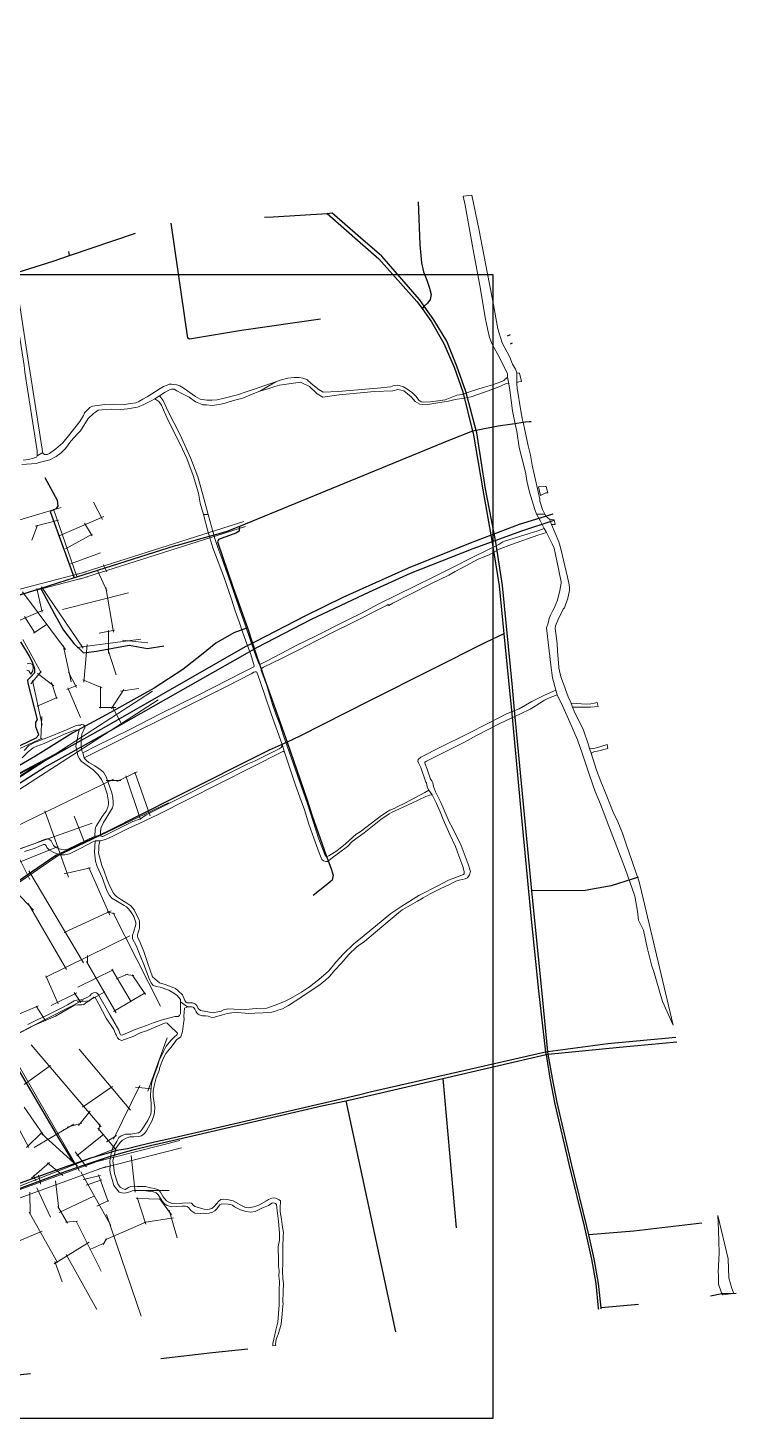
# Model space of a CAD drawing. Header units: inches. Extents: x 13527023 to 13535216, y 3639368 to 3645755.
# Drawn here: x 13532472 to 13535216, y 3640371 to 3645755 of the extents above; entities that cross this region are included whole.
import ezdxf

# ---------------------------------------------------------------- set-up
doc = ezdxf.new("R2010")
doc.units = ezdxf.units.IN
doc.header["$MEASUREMENT"] = 0
doc.layers.add('0a', color=144, linetype='Continuous', lineweight=30, true_color=0x007b96)
doc.layers.add('1a', color=144, linetype='Continuous', lineweight=30, true_color=0x007b96)
doc.layers.add('图框', color=6, linetype='Continuous')
doc.layers.add('水网', color=141, linetype='Continuous', lineweight=9)
doc.layers.add('路网', color=2, linetype='Continuous', lineweight=9)

msp = doc.modelspace()

# ---------------------------------------------------------------- linework, layer by layer
at = {"layer": '0a'}
for p, q in [((13533092.3, 3644552.7), (13533027.8, 3644997.6)), ((13532633.6, 3644873), (13532630.6, 3644889)), ((13534330, 3644561.7), (13534341.7, 3644567.1)), ((13534342.2, 3644531.5), (13534349.2, 3644535.2)), ((13533313.9, 3643357.7), (13532765.9, 3643044.3)), ((13532777.3, 3643024.6), (13533322.7, 3643334.6)), ((13534079.6, 3641685.9), (13534131.5, 3641108.4)), ((13533704.3, 3641600), (13533896.8, 3640704.5)), ((13532418.4, 3640537.5), (13532482.1, 3640544.2))]:
    msp.add_line(p, q, dxfattribs=at)
for points in [[(13533983.5, 3645080.3), (13533990.1, 3644915.6), (13533997.2, 3644844.3), (13534004.9, 3644809.5), (13534017.3, 3644777), (13534028.3, 3644746.4), (13534033.8, 3644722.1), (13534030.9, 3644702.6), (13534020.1, 3644688), (13534007.4, 3644676.3), (13533999, 3644667.9)], [(13533388.4, 3645021.4), (13533422.5, 3645022.1), (13533631.8, 3645036), (13533650, 3645038.6)], [(13533630.3, 3645037.3), (13533631.8, 3645036), (13533749.5, 3644932), (13533832.1, 3644859.7), (13533978.9, 3644694.9), (13533999, 3644667.9), (13534035.1, 3644615.9), (13534083.3, 3644532.8), (13534123.5, 3644440.4), (13534156.7, 3644345.3), (13534195, 3644192.1), (13534196.9, 3644184.6), (13534234.7, 3643966.2), (13534270.3, 3643761.3), (13534297.8, 3643593.9), (13534316, 3643407.7), (13534336.2, 3643200.5), (13534344.9, 3643112), (13534382.9, 3642708.9), (13534422, 3642303.4), (13534450.4, 3642026.1), (13534477.8, 3641787.7), (13534479.2, 3641778.7), (13534493.7, 3641686.8), (13534513.8, 3641587.3), (13534569.3, 3641349.2), (13534626.8, 3641114.4), (13534656, 3640985.9), (13534672.2, 3640891.8), (13534681.7, 3640797.3), (13534682, 3640793.5)], [(13534423.7, 3642412.3), (13534396, 3642708.5), (13534357.6, 3643112.5), (13534348.9, 3643201.7), (13534310.6, 3643595.1), (13534284.9, 3643763.5), (13534245.4, 3643969.2), (13534211.2, 3644186.2), (13534209, 3644194.8), (13534168.5, 3644345.9), (13534134.4, 3644444.4), (13534094.8, 3644541.7), (13534044.6, 3644624), (13534007.4, 3644676.3), (13533989.1, 3644702.6), (13533842.8, 3644870.9), (13533760.5, 3644942), (13533650, 3645038.6)], [(13532434.5, 3644809), (13532569.9, 3644851.4), (13532633.6, 3644873), (13532888.5, 3644959.5)], [(13533605.8, 3644626.8), (13533300.2, 3644582), (13533098.7, 3644549.2), (13533092.3, 3644552.7)], [(13534209, 3644194.8), (13534195, 3644192.1), (13534102.5, 3644156.1), (13533291.8, 3643824.2), (13533242.9, 3643804.2), (13533217.6, 3643797.1)], [(13534350, 3644220.3), (13534294.1, 3644211.8), (13534209, 3644194.8)], [(13534421.3, 3644229), (13534413.8, 3644229.5), (13534400.4, 3644228)], [(13532537.7, 3644013.7), (13532585.6, 3643925.2), (13532588, 3643902.2), (13532580.1, 3643891.9), (13532558.3, 3643882.2), (13532651.9, 3643625.2)], [(13533291.8, 3643824.2), (13533290.9, 3643805.9), (13533277.1, 3643798.3), (13533209.9, 3643773.6), (13533207.2, 3643764.7), (13533265.5, 3643590.5), (13533323, 3643431.7), (13533357.4, 3643324.3), (13533393.1, 3643222.8), (13533476.1, 3642988.8), (13533550.8, 3642771.4), (13533572.8, 3642703.5), (13533627, 3642549.9), (13533645.5, 3642501.2), (13533655.1, 3642473.7), (13533650.3, 3642454.5), (13533634.5, 3642440.1), (13533576.9, 3642394.2)], [(13533146.6, 3643777.1), (13533050.3, 3643750.1), (13533042.9, 3643748.9), (13532660.5, 3643628), (13532651.9, 3643625.2), (13532522, 3643583.7), (13532416.2, 3643549.9), (13532358.9, 3643542.1), (13532225.7, 3643517), (13532160.6, 3643502.5), (13532113.9, 3643492.1), (13532101.4, 3643489.1), (13532088.6, 3643486), (13531989.2, 3643462.4), (13531861.7, 3643427), (13531768.7, 3643401.8)], [(13533945.4, 3643662.3), (13533691.8, 3643548.9), (13533548.1, 3643477.8), (13533352.4, 3643377.2)], [(13533359.1, 3643355.2), (13533570.5, 3643464.7), (13533795.6, 3643571.1), (13533954.3, 3643642.3)], [(13532522, 3643583.7), (13532573.3, 3643487.3), (13532610.3, 3643422.6), (13532650.5, 3643370.6), (13532687.4, 3643334.8), (13532738.4, 3643340.9), (13532864.5, 3643364.5), (13532935.4, 3643351.2), (13532999.1, 3643362.1)], [(13534316, 3643407.7), (13534244.2, 3643374.7), (13534036.5, 3643269.7), (13533795.3, 3643148.4), (13533526, 3643011.3), (13533476.1, 3642988.8), (13533406.5, 3642957.4), (13533044, 3642775), (13532777.5, 3642641.1), (13532673.4, 3642592.2), (13532580.2, 3642550.1), (13532485.6, 3642484.5), (13532456.4, 3642464.5), (13532297.3, 3642355.1), (13532159.3, 3642257.8), (13532142.1, 3642246.9), (13532132.4, 3642241.1)], [(13533323, 3643431.7), (13533270.4, 3643412), (13533200.8, 3643371.9), (13533144.2, 3643327.2), (13533072.4, 3643269.5), (13532961.7, 3643198.2), (13532792.7, 3643103.6), (13532646.1, 3643024.6), (13532501.6, 3642933.6), (13532283.4, 3642808.1)], [(13532383, 3642947.5), (13532503.8, 3643005.5), (13532514.2, 3643017.2), (13532502.9, 3643048), (13532503.4, 3643065.6), (13532508.8, 3643076.1), (13532472.6, 3643217.3), (13532472.2, 3643229.5), (13532481.7, 3643240.3), (13532498.9, 3643258.4), (13532498.9, 3643272.9), (13532491.6, 3643294.7), (13532478, 3643321.8), (13532445, 3643377)], [(13534812.7, 3642457.6), (13534732.1, 3642432.2), (13534631.2, 3642413.7), (13534423.7, 3642412.3)], [(13534693.3, 3640794.8), (13534692.9, 3640798.2), (13534682.2, 3640892.9), (13534665.9, 3640987.5), (13534644.9, 3641080.4), (13534637.4, 3641113.6), (13534579.7, 3641350.5), (13534521.8, 3641592.9), (13534503.9, 3641687.3), (13534487.9, 3641780.8), (13534486.5, 3641788.9), (13534463.3, 3642028.9), (13534423.7, 3642412.3)], [(13532652.4, 3641356), (13532596.3, 3641448.7), (13532453.2, 3641693.1), (13532268.6, 3642007.2), (13532136.9, 3642230.7), (13532132.4, 3642241.1)], [(13534982.5, 3641845.4), (13534719.2, 3641820.8), (13534486.5, 3641788.9), (13534477.8, 3641787.7), (13533798.6, 3641632.6)], [(13533801.1, 3641621.1), (13534079.6, 3641685.9), (13534479.2, 3641778.7), (13534487.9, 3641780.8), (13534764.5, 3641807.7), (13534986.6, 3641827.8)], [(13533753.2, 3641621.9), (13533319.2, 3641521.4), (13533021.6, 3641452.5), (13532963.1, 3641439.7), (13532903.1, 3641425.5), (13532857.9, 3641413.2), (13532817.3, 3641407)], [(13532823.7, 3641393.9), (13532884.1, 3641410.6), (13532952.4, 3641428), (13533036.9, 3641447.2), (13533165.6, 3641477.6), (13533610.8, 3641579.6), (13533704.3, 3641600), (13533755.7, 3641611.1)], [(13532774.3, 3641394.3), (13532714.3, 3641377.9), (13532652.4, 3641356), (13532553.5, 3641321), (13532377.7, 3641257.2), (13532305, 3641228.9)], [(13532311.8, 3641207.7), (13532384.6, 3641239.3), (13532598.1, 3641319.2), (13532687.9, 3641350.9), (13532780.8, 3641381.4)], [(13535082.9, 3641126.4), (13534818.8, 3641095.5), (13534644.9, 3641080.4)], [(13535159.9, 3640852.2), (13535115.9, 3640842.7)], [(13534837.8, 3640811.1), (13534692.9, 3640798.2)], [(13532987.1, 3640601.4), (13533187.6, 3640624.8), (13533323.7, 3640639.6)]]:
    msp.add_lwpolyline(points, dxfattribs=at)
at = {"layer": '1a'}
for p, q in [((13534400.4, 3644228), (13534350, 3644220.3)), ((13533217.6, 3643797.1), (13533146.6, 3643777.1)), ((13533352.4, 3643377.2), (13533313.9, 3643357.7)), ((13533322.7, 3643334.6), (13533359.1, 3643355.2)), ((13534836.6, 3642465.1), (13534812.7, 3642457.6)), ((13533798.6, 3641632.6), (13533753.2, 3641621.9)), ((13533755.7, 3641611.1), (13533801.1, 3641621.1)), ((13532817.3, 3641407), (13532774.3, 3641394.3)), ((13532780.8, 3641381.4), (13532823.7, 3641393.9)), ((13535216, 3640854), (13535159.9, 3640852.2))]:
    msp.add_line(p, q, dxfattribs=at)
for points in [[(13534505.4, 3643871.8), (13534375.7, 3643831), (13534185.7, 3643759.5), (13533945.4, 3643662.3)], [(13533954.3, 3643642.3), (13534197.6, 3643738.4), (13534385.7, 3643806.6), (13534510.9, 3643848.2)], [(13531456, 3642071.6), (13531711.6, 3642296.8), (13531767.5, 3642344.3), (13531902.7, 3642455.5), (13532034.8, 3642554.6), (13532218, 3642681.7), (13532317.3, 3642750.6), (13532417.5, 3642814.9), (13532535.8, 3642889.9), (13532777.3, 3643024.6)], [(13532765.9, 3643044.3), (13532532.9, 3642913.6), (13532422.1, 3642843.6)], [(13532532.9, 3642913.6), (13532317.4, 3642803.6), (13532294.4, 3642793.8), (13532268.5, 3642785.7), (13532250.2, 3642782.2), (13532230.2, 3642781.3), (13532203.7, 3642783.9), (13532173.5, 3642792.9)]]:
    msp.add_lwpolyline(points, dxfattribs=at)
at = {"layer": '图框'}
msp.add_lwpolyline([(13527023.4, 3644797.5), (13527023.4, 3640370.7), (13534274.9, 3640370.7), (13534274.9, 3644797.5), (13527023.4, 3644797.5)], dxfattribs=at)
at = {"layer": '水网'}
for points in [[(13534366.7, 3644418.9), (13534366.7, 3644381.2), (13534365.6, 3644376), (13534367.8, 3644359.1), (13534382.3, 3644272.1), (13534387.9, 3644235.8), (13534389, 3644233.2), (13534397.9, 3644191.6), (13534410.2, 3644135.8), (13534419.1, 3644099.4), (13534425.8, 3644061.7), (13534454.8, 3643929.3), (13534454.8, 3643921.5), (13534466, 3643889), (13534474.9, 3643870.8), (13534442.6, 3643870.8), (13534435.9, 3643889), (13534414.7, 3643956.5), (13534404.7, 3644000.7), (13534401.3, 3644028), (13534398, 3644039.6), (13534375.7, 3644129.2), (13534365.6, 3644191.6), (13534361.2, 3644215), (13534348.9, 3644272.1), (13534338.8, 3644351.3), (13534335.5, 3644376), (13534329.9, 3644402), (13534329.9, 3644415), (13534300.9, 3644476), (13534270.8, 3644529.2), (13534259.7, 3644555.2), (13534254.1, 3644583.8), (13534247.4, 3644614.9), (13534245.2, 3644625.3), (13534225.1, 3644742.2), (13534197.2, 3644895.5), (13534165.9, 3645068.2), (13534158.3, 3645102.1), (13534192.1, 3645106.4), (13534220.6, 3644969.5), (13534251.8, 3644808.5), (13534273, 3644695.5), (13534293.1, 3644589), (13534309.8, 3644534.5), (13534338.8, 3644479.9), (13534350, 3644452.7), (13534361.1, 3644433.2)], [(13532529.7, 3644110.2), (13532508.5, 3644097.2), (13532508.5, 3644108.9), (13532508.5, 3644116.7), (13532460.6, 3644420.6), (13532457.3, 3644446.6), (13532421.6, 3644675.2), (13532397.9, 3644825.3), (13532417.2, 3644830.6), (13532439.4, 3644687), (13532474, 3644458.3), (13532480.7, 3644418.1), (13532527.5, 3644123.2), (13532528.6, 3644112.8)], [(13534366.7, 3644381.2), (13534366.7, 3644418.9), (13534374.5, 3644417.6), (13534376.8, 3644417.7), (13534384.5, 3644385.1), (13534373.4, 3644383.8)], [(13534335.5, 3644376), (13534324.3, 3644377.3), (13534305.4, 3644368.2), (13534284.2, 3644359.1), (13534237.4, 3644342.1), (13534189.5, 3644325.2), (13534160.5, 3644320), (13534127.1, 3644314.8), (13534101.5, 3644308.3), (13534068.1, 3644304.3), (13534013.4, 3644295.2), (13533990, 3644297.8), (13533972.2, 3644308.1), (13533956.6, 3644326.3), (13533928.7, 3644348.4), (13533905.3, 3644353.6), (13533886.4, 3644348.3), (13533815.1, 3644345.7), (13533678, 3644333.9), (13533614.5, 3644324.7), (13533593.3, 3644337.7), (13533563.2, 3644366.2), (13533528.7, 3644383.1), (13533446.2, 3644371.3), (13533428.4, 3644366.1), (13533405, 3644358.3), (13533370.5, 3644347.9), (13533432.9, 3644384.3), (13533449.6, 3644390.8), (13533479.6, 3644398.6), (13533504.2, 3644400), (13533523.1, 3644400), (13533537.6, 3644397.4), (13533553.2, 3644392.2), (13533569.9, 3644377.9), (13533601.1, 3644353.3), (13533615.6, 3644344.2), (13533673.6, 3644346.9), (13533779.4, 3644356), (13533826.2, 3644358.7), (13533876.4, 3644363.9), (13533889.7, 3644369.1), (13533903.1, 3644370.4), (13533910.9, 3644369.1), (13533927.6, 3644364), (13533939.9, 3644356.2), (13533962.2, 3644340.6), (13533975.6, 3644327.6), (13533986.7, 3644313.4), (13533995.6, 3644306.9), (13534005.7, 3644305.6), (13534031.3, 3644306.9), (13534088.1, 3644314.7), (13534133.8, 3644331.7), (13534153.9, 3644334.3), (13534172.8, 3644340.8), (13534190.6, 3644347.3), (13534236.3, 3644361.6), (13534272, 3644372), (13534307.6, 3644385.1), (13534315.4, 3644389), (13534329.9, 3644402)], [(13533171.1, 3643869.7), (13533152.2, 3643869.7), (13533139.9, 3643913.9), (13533133.2, 3643952.8), (13533112, 3644021.6), (13533087.5, 3644086.6), (13533061.8, 3644142.4), (13533013.9, 3644237.2), (13532989.4, 3644293), (13532979.3, 3644307.3), (13532963.7, 3644317.6), (13532981.5, 3644329.4), (13532996, 3644311.2), (13533015, 3644268.4), (13533061.8, 3644178.8), (13533103.1, 3644086.6), (13533131, 3644016.5), (13533148.8, 3643951.5)], [(13534478.6, 3643953.4), (13534458.4, 3643943), (13534449.5, 3643977.3), (13534475.5, 3643978.4), (13534480.2, 3643978.8), (13534486.1, 3643953.8)], [(13534472.7, 3643816.3), (13534480.5, 3643800.7), (13534447.1, 3643790.3), (13534345.7, 3643753.8), (13534297.8, 3643735.6), (13534258.8, 3643713.5), (13534216.4, 3643696.6), (13534171.8, 3643673.2), (13534127.3, 3643649.7), (13534102.8, 3643635.4), (13534033.7, 3643601.6), (13533956.8, 3643562.6), (13533885.5, 3643526.1), (13533871, 3643518.3), (13533867.7, 3643520.9), (13533864.3, 3643519.6), (13533851, 3643513.1), (13533726.2, 3643449.4), (13533659.3, 3643416.8), (13533591.4, 3643381.7), (13533521.2, 3643346.6), (13533452.1, 3643311.5), (13533385.2, 3643278.9), (13533379.7, 3643275), (13533376.3, 3643273.7), (13533375.2, 3643269.8), (13533376.3, 3643265.9), (13533386.4, 3643238.7), (13533397.5, 3643207.5), (13533408.7, 3643172.4), (13533419.8, 3643134.8), (13533433.2, 3643097.1), (13533447.7, 3643058.2), (13533461.1, 3643016.6), (13533554.7, 3642749.2), (13533599.4, 3642612.8), (13533625, 3642546.6), (13533628.3, 3642545.3), (13533637.3, 3642547.9), (13533668.5, 3642567.4), (13533703, 3642594.7), (13533744.2, 3642632.4), (13533759.8, 3642641.5), (13533842.2, 3642704), (13533867.9, 3642720.9), (13533874.6, 3642724.8), (13533891.3, 3642731.3), (13533902.4, 3642737.8), (13533932.5, 3642752.1), (13533992.7, 3642784.6), (13534009.4, 3642793.7), (13534025, 3642802.8), (13534038.4, 3642784.7), (13534033.9, 3642784.7), (13534028.3, 3642783.3), (13534013.8, 3642778.1), (13533959.2, 3642752.1), (13533881.3, 3642715.7), (13533871.2, 3642710.5), (13533840, 3642688.4), (13533774.3, 3642637.7), (13533728.6, 3642603.9), (13533709.7, 3642584.4), (13533646.2, 3642536.3), (13533633.9, 3642525.9), (13533626.1, 3642525.8), (13533617.2, 3642528.4), (13533610.5, 3642533.6), (13533600.5, 3642559.6), (13533580.4, 3642616.7), (13533560.3, 3642671.2), (13533543.6, 3642725.8), (13533525.8, 3642775.1), (13533509, 3642821.9), (13533494.5, 3642864.7), (13533466.7, 3642949.1), (13533456.6, 3642979), (13533414.2, 3643098.4), (13533393, 3643163.3), (13533371.9, 3643223.1), (13533358.5, 3643259.4), (13533356.3, 3643260.7), (13533352.9, 3643260.7), (13533347.3, 3643259.4), (13533337.3, 3643252.9), (13533244.7, 3643205.9), (13533123.1, 3643144.6), (13532997, 3643082), (13532885.5, 3643026), (13532808.5, 3642986.8), (13532690.3, 3642928.1), (13532684.7, 3642947.6), (13532734.9, 3642972.4), (13532869.8, 3643038.9), (13532981.4, 3643096.3), (13533132, 3643170.6), (13533306, 3643259.3), (13533345.1, 3643278.9), (13533347.3, 3643280.2), (13533348.4, 3643284.1), (13533347.3, 3643289.3), (13533334, 3643332.1), (13533320.6, 3643369.8), (13533305, 3643411.3), (13533290.5, 3643454.2), (13533274.8, 3643497), (13533260.3, 3643542.5), (13533248.1, 3643580.1), (13533233.6, 3643621.7), (13533189, 3643741.1), (13533168.9, 3643806.1), (13533152.2, 3643869.7), (13533171.1, 3643869.7), (13533196.8, 3643777.5), (13533207.9, 3643742.5), (13533223.5, 3643700.9), (13533239.1, 3643656.8), (13533255.9, 3643610), (13533273.7, 3643558.1), (13533293.8, 3643501), (13533313.9, 3643442.5), (13533335.1, 3643381.5), (13533356.2, 3643319.2), (13533366.3, 3643293.2), (13533369.6, 3643290.6), (13533376.3, 3643291.9), (13533398.6, 3643303.6), (13533453.2, 3643332.2), (13533514.5, 3643363.5), (13533583.5, 3643397.3), (13533709.5, 3643461), (13533764, 3643488.4), (13533832, 3643523.5), (13533900, 3643557.3), (13533971.3, 3643592.5), (13534044.8, 3643628.9), (13534119.5, 3643666.6), (13534195.2, 3643704.4), (13534296.6, 3643753.8), (13534312.2, 3643764.2), (13534317.8, 3643766.8), (13534413.6, 3643796.8), (13534447.1, 3643807.2)], [(13534849.6, 3642409.7), (13534971.3, 3641892.9), (13534931, 3641984), (13534895.4, 3642104.8), (13534889.8, 3642121.6), (13534878.7, 3642161.9), (13534870.9, 3642193.1), (13534856.4, 3642260.6), (13534837.4, 3642299.5), (13534834.1, 3642334.6), (13534822.9, 3642391.8), (13534795.1, 3642473.6), (13534787.2, 3642495.6), (13534753.8, 3642582.6), (13534715.9, 3642680), (13534707, 3642704.7), (13534690.3, 3642748.9), (13534669.1, 3642796.9), (13534647.9, 3642860.5), (13534620, 3642942.3), (13534601, 3642998.1), (13534572.1, 3643065.7), (13534544.2, 3643126.7), (13534523, 3643172.1), (13534517.4, 3643190.3), (13534504, 3643237), (13534497.4, 3643286.4), (13534481.7, 3643431.8), (13534487.3, 3643448.7), (13534491.7, 3643466.9), (13534496.2, 3643479.9), (13534505.1, 3643498.1), (13534510.7, 3643507.2), (13534524, 3643538.4), (13534532.9, 3643576.1), (13534537.4, 3643604.6), (13534537.4, 3643609.8), (13534520.6, 3643690.3), (13534510.6, 3643739.7), (13534502.8, 3643756.6), (13534480.5, 3643800.7), (13534472.7, 3643816.3), (13534458.2, 3643843.6), (13534442.6, 3643870.8), (13534474.9, 3643870.8), (13534479.4, 3643861.8), (13534492.7, 3643851.4), (13534500.5, 3643831.9), (13534528.4, 3643764.4), (13534536.9, 3643737.7), (13534568, 3643605.7), (13534569.7, 3643589.1), (13534570.8, 3643576.1), (13534564.1, 3643546.2), (13534550.8, 3643508.5), (13534546.3, 3643503.3), (13534525.2, 3643460.5), (13534516.2, 3643438.4), (13534515.1, 3643428), (13534521.8, 3643370.8), (13534524.1, 3643341), (13534528.6, 3643279.9), (13534528.6, 3643276), (13534536.4, 3643241), (13534543, 3643224.1), (13534565.4, 3643164.4), (13534576.5, 3643139.7), (13534582.1, 3643124.1), (13534587.7, 3643108.5), (13534624.5, 3643034.5), (13534643.4, 3642978.7), (13534647.9, 3642964.4), (13534655.7, 3642942.3), (13534661.2, 3642925.5), (13534674.6, 3642880), (13534691.4, 3642835.9), (13534704.7, 3642804.7), (13534739.3, 3642717.7), (13534757.1, 3642680.1), (13534775, 3642635.9), (13534789.5, 3642593.1), (13534838.5, 3642451.5), (13534847.4, 3642416.4)], [(13534500.5, 3643831.9), (13534492.7, 3643851.4), (13534510.7, 3643849.3), (13534514.8, 3643831.9)], [(13534523, 3643172.1), (13534488.5, 3643159.1), (13534474, 3643151.3), (13534441.7, 3643130.5), (13534437.2, 3643127.9), (13534418.3, 3643116.2), (13534380.4, 3643098), (13534302.4, 3643061.5), (13534209.9, 3643014.7), (13534163.1, 3642988.7), (13534016, 3642914.5), (13534009.4, 3642910.6), (13534009.4, 3642906.7), (13534018.3, 3642883.3), (13534031.7, 3642845.7), (13534037.2, 3642839.2), (13534040.6, 3642831.4), (13534042.8, 3642817.1), (13534050.6, 3642796.4), (13534071.8, 3642754.8), (13534085.2, 3642725), (13534104.1, 3642679.5), (13534115.3, 3642658.7), (13534151, 3642588.6), (13534177.7, 3642515.9), (13534186.7, 3642487.4), (13534183.3, 3642474.4), (13534175.5, 3642462.7), (13534165.5, 3642458.8), (13534143.2, 3642453.6), (13534129.8, 3642449.7), (13534119.8, 3642444.5), (13534107.5, 3642439.2), (13534068.6, 3642421), (13534048.5, 3642410.6), (13534030.7, 3642401.5), (13534003.9, 3642385.9), (13533981.6, 3642372.9), (13533953.8, 3642357.3), (13533922.6, 3642339.1), (13533915.9, 3642333.9), (13533819, 3642253.3), (13533775.5, 3642216.9), (13533752.1, 3642200), (13533744.3, 3642193.5), (13533734.3, 3642184.4), (13533725.4, 3642176.6), (13533715.4, 3642166.2), (13533685.2, 3642131), (13533660.7, 3642105), (13533640.6, 3642081.6), (13533623.9, 3642065.9), (13533604.9, 3642050.3), (13533529, 3641999.5), (13533482.2, 3641968.2), (13533458.7, 3641955.2), (13533440.9, 3641951.3), (13533427.5, 3641946.1), (13533417.5, 3641943.4), (13533384, 3641940.8), (13533351.6, 3641939.4), (13533327.1, 3641938.1), (13533313.7, 3641939.3), (13533283.6, 3641941.9), (13533262.4, 3641940.5), (13533244.6, 3641937.9), (13533225.6, 3641932.7), (13533194.4, 3641923.5), (13533186.6, 3641922.2), (13533181, 3641923.5), (13533174.3, 3641926.1), (13533170.9, 3641927.4), (13533159.8, 3641928.7), (13533148.6, 3641928.6), (13533143.1, 3641929.9), (13533135.2, 3641932.5), (13533131.9, 3641935.1), (13533126.3, 3641940.3), (13533123, 3641946.8), (13533118.5, 3641954.6), (13533116.3, 3641958.5), (13533111.8, 3641962.3), (13533106.3, 3641963.6), (13533100.7, 3641963.6), (13533090.6, 3641963.6), (13533063.9, 3641983), (13533062.7, 3641992.1), (13533049.3, 3642009), (13533031.5, 3642020.6), (13533018.1, 3642028.4), (13532984.7, 3642040), (13532970.2, 3642042.6), (13532956.8, 3642046.5), (13532950.1, 3642056.9), (13532944.5, 3642067.3), (13532941.2, 3642076.3), (13532923.3, 3642120.5), (13532906.6, 3642162), (13532891, 3642201), (13532877.6, 3642226.9), (13532877.6, 3642241.2), (13532880.9, 3642251.6), (13532889.9, 3642282.8), (13532889.9, 3642290.6), (13532882.1, 3642314), (13532873.1, 3642328.2), (13532863.1, 3642341.2), (13532854.2, 3642350.3), (13532845.2, 3642355.5), (13532812.9, 3642374.9), (13532797.3, 3642384), (13532788.4, 3642394.3), (13532778.3, 3642413.8), (13532759.4, 3642464.4), (13532740.4, 3642507.3), (13532733.7, 3642528.1), (13532730.4, 3642563.1), (13532732.6, 3642606), (13532751.6, 3642606), (13532750.4, 3642603.4), (13532748.2, 3642594.3), (13532747.1, 3642589.1), (13532747.1, 3642571), (13532746, 3642561.9), (13532747.1, 3642554.1), (13532752.7, 3642535.9), (13532758.3, 3642511.2), (13532767.2, 3642489.1), (13532779.4, 3642455.4), (13532790.6, 3642428.1), (13532804, 3642403.5), (13532809.6, 3642395.7), (13532815.1, 3642390.5), (13532835.2, 3642377.5), (13532855.3, 3642364.6), (13532870.9, 3642354.2), (13532884.3, 3642338.7), (13532895.4, 3642315.3), (13532903.2, 3642301), (13532904.4, 3642295.8), (13532904.4, 3642286.7), (13532904.4, 3642268.5), (13532896.6, 3642242.5), (13532896.6, 3642237.4), (13532897.7, 3642232.2), (13532906.6, 3642212.7), (13532921.1, 3642177.6), (13532936.7, 3642130.9), (13532954.5, 3642080.3), (13532963.5, 3642072.5), (13532982.4, 3642056.9), (13533003.6, 3642050.5), (13533043.8, 3642035), (13533054.9, 3642025.9), (13533070.5, 3642010.3), (13533079.5, 3641988.3), (13533085.1, 3641980.5), (13533088.4, 3641979.2), (13533099.6, 3641979.2), (13533109.6, 3641979.2), (13533114, 3641977.9), (13533121.9, 3641974), (13533126.3, 3641968.9), (13533131.9, 3641957.2), (13533140.8, 3641949.4), (13533189.9, 3641940.4), (13533207.8, 3641944.3), (13533221.1, 3641947), (13533230.1, 3641952.2), (13533246.8, 3641956.1), (13533270.2, 3641954.8), (13533314.8, 3641953.6), (13533356.1, 3641957.6), (13533397.4, 3641959), (13533429.7, 3641969.4), (13533466.6, 3641983.8), (13533490, 3641995.5), (13533532.4, 3642020.3), (13533562.5, 3642041.2), (13533599.3, 3642069.8), (13533636.1, 3642102.3), (13533650.6, 3642118), (13533665.1, 3642136.2), (13533694.2, 3642168.7), (13533735.4, 3642207.8), (13533774.4, 3642240.3), (13533849, 3642300.1), (13533878, 3642324.8), (13533920.4, 3642353.4), (13533987.2, 3642395), (13534060.7, 3642432.7), (13534100.9, 3642453.5), (13534125.4, 3642462.6), (13534159.9, 3642475.7), (13534162.1, 3642478.3), (13534162.1, 3642487.3), (13534156.6, 3642506.8), (13534142, 3642548.4), (13534128.7, 3642584.7), (13534106.4, 3642631.5), (13534080.7, 3642688.6), (13534069.6, 3642718.4), (13534054, 3642753.5), (13534038.4, 3642784.7), (13534025, 3642802.8), (13534019.4, 3642814.5), (13534016.1, 3642831.4), (13534013.8, 3642834), (13533993.8, 3642889.8), (13533984.8, 3642908), (13533982.6, 3642914.5), (13533983.7, 3642921), (13533993.8, 3642930.1), (13534072.9, 3642970.4), (13534172, 3643019.8), (13534258.9, 3643062.8), (13534325.8, 3643097.9), (13534374.8, 3643117.4), (13534423.8, 3643146.1), (13534474, 3643170.8), (13534517.4, 3643190.3)], [(13534582.1, 3643124.1), (13534576.5, 3643139.7), (13534637.8, 3643135.8), (13534653.4, 3643137.2), (13534666.8, 3643139.8), (13534677.1, 3643142.5), (13534680.8, 3643126.8), (13534651.2, 3643124.2)], [(13534655.7, 3642942.3), (13534647.9, 3642964.4), (13534652.3, 3642963.1), (13534663.5, 3642964.4), (13534674.6, 3642967), (13534715.5, 3642979.3), (13534719.1, 3642964.2), (13534708, 3642961.9), (13534683.5, 3642955.4), (13534664.6, 3642951.4), (13534656.8, 3642947.5)], [(13535207.1, 3640853), (13535163.9, 3640848.1), (13535163, 3640850.3), (13535159.6, 3640855.5), (13535157.4, 3640859.4), (13535147.4, 3640889.3), (13535147.4, 3640926.9), (13535146.2, 3640934.7), (13535149.6, 3641011.4), (13535147.3, 3641098.4), (13535145, 3641155.3), (13535184.6, 3640987.3), (13535187.5, 3640914), (13535194.2, 3640890.6), (13535199.7, 3640872.4)]]:
    msp.add_lwpolyline(points, close=True, dxfattribs=at)
for points in [[(13532453.9, 3644080.2), (13532475.1, 3644082.8), (13532494, 3644088), (13532505.2, 3644092), (13532508.5, 3644097.2), (13532529.7, 3644110.2), (13532530.9, 3644106.3), (13532536.4, 3644102.4), (13532546.5, 3644102.4), (13532556.5, 3644106.4), (13532581, 3644124.6), (13532607.8, 3644148), (13532630.1, 3644174.1), (13532673.6, 3644230), (13532688.1, 3644253.4), (13532691.5, 3644263.8), (13532711.6, 3644284.7), (13532722.7, 3644289.9), (13532770.7, 3644296.5), (13532804.2, 3644297.8), (13532845.4, 3644296.6), (13532871.1, 3644299.3), (13532890.1, 3644301.9), (13532902.3, 3644307.1), (13532918, 3644316.2), (13532934.7, 3644325.4), (13532984.9, 3644358), (13532997.1, 3644365.8), (13533011.6, 3644371), (13533019.4, 3644374.9), (13533028.3, 3644374.9), (13533037.3, 3644373.6), (13533049.5, 3644372.3), (13533060.7, 3644368.4), (13533074, 3644360.6), (13533122, 3644326.9), (13533139.8, 3644316.5), (13533165.4, 3644312.6), (13533184.4, 3644312.7), (13533205.5, 3644314), (13533227.8, 3644319.2), (13533269.1, 3644329.6), (13533284.7, 3644333.5), (13533321.4, 3644346.6), (13533432.9, 3644384.3), (13533370.5, 3644347.9), (13533347.1, 3644338.8), (13533300.3, 3644319.3), (13533282.4, 3644315.3), (13533252.3, 3644306.2), (13533236.8, 3644301), (13533213.4, 3644295.8), (13533185.5, 3644291.9), (13533164.3, 3644294.5), (13533149.8, 3644294.4), (13533140.9, 3644298.3), (13533122, 3644306.1), (13533096.3, 3644324.3), (13533068.5, 3644338.5), (13533049.5, 3644348.9), (13533038.4, 3644355.4), (13533028.3, 3644355.4), (13533020.5, 3644352.8), (13533003.8, 3644343.7), (13532981.5, 3644329.4), (13532963.7, 3644317.6), (13532950.3, 3644309.8), (13532921.3, 3644295.5), (13532896.8, 3644286.3), (13532857.7, 3644279.7), (13532832.1, 3644277.1), (13532797.5, 3644278.3), (13532759.5, 3644275.7), (13532745, 3644274.3), (13532733.9, 3644266.5), (13532726.1, 3644261.3), (13532706, 3644241.8), (13532675.9, 3644193.6), (13532664.7, 3644181.9), (13532639.1, 3644154.6), (13532617.9, 3644126), (13532601.1, 3644109), (13532582.1, 3644094.7), (13532557.6, 3644081.7), (13532515.2, 3644071.2), (13532504.1, 3644067.3), (13532448.3, 3644063.3)], [(13532469.8, 3643292.1), (13532479.8, 3643294.1), (13532489.4, 3643289.7), (13532492.8, 3643278.4), (13532491.8, 3643264.6), (13532483.2, 3643252.3), (13532476.4, 3643264.3), (13532468.1, 3643267)], [(13532457.1, 3642956.3), (13532476.1, 3642975.8), (13532497.3, 3642987.5), (13532545.2, 3643005.8), (13532621.1, 3643035.8), (13532659, 3643052.8), (13532665.7, 3643054.1), (13532675.8, 3643054.1), (13532680.2, 3643056.7), (13532688, 3643055.5), (13532692.5, 3643051.6), (13532692.5, 3643045.1), (13532681.3, 3643019.1), (13532679.1, 3642995.7), (13532678, 3642976.2), (13532681.3, 3642955.4), (13532684.7, 3642947.6), (13532690.3, 3642928.1), (13532692.5, 3642924.2), (13532699.2, 3642917.8), (13532708.1, 3642910), (13532731.5, 3642897), (13532752.7, 3642882.8), (13532765, 3642872.4), (13532775, 3642854.2), (13532781.7, 3642836.1), (13532797.3, 3642791.9), (13532801.8, 3642773.7), (13532802.9, 3642754.3), (13532802.9, 3642743.9), (13532799.6, 3642734.8), (13532792.8, 3642721.8), (13532765, 3642677.5), (13532756, 3642658), (13532753.8, 3642643.7), (13532753.8, 3642633.3), (13532754.9, 3642625.5), (13532731.5, 3642624.2), (13532732.6, 3642648.9), (13532733.7, 3642658), (13532737.1, 3642663.2), (13532751.6, 3642687.9), (13532760.5, 3642700.9), (13532775, 3642721.7), (13532781.7, 3642737.3), (13532783.9, 3642747.7), (13532785, 3642756.8), (13532779.5, 3642788), (13532769.4, 3642819.2), (13532757.2, 3642843.8), (13532743.8, 3642862), (13532724.8, 3642881.4), (13532678, 3642915.1), (13532670.2, 3642926.8), (13532665.7, 3642935.9), (13532663.5, 3642950.2), (13532657.9, 3642973.5), (13532660.1, 3642985.2), (13532666.8, 3643019), (13532671.3, 3643035.9), (13532653.4, 3643034.6), (13532616.6, 3643020.2), (13532535.2, 3642983.7), (13532506.2, 3642973.3), (13532492.8, 3642966.7), (13532473.8, 3642951.1), (13532450.4, 3642927.7)], [(13532445.9, 3642576.9), (13532499.5, 3642596.5), (13532539.6, 3642613.4), (13532548.5, 3642614.7), (13532553, 3642612.2), (13532557.5, 3642610.9), (13532561.9, 3642607), (13532572, 3642588.8), (13532580.9, 3642581), (13532589.8, 3642577.2), (13532602.1, 3642573.3), (13532614.3, 3642572), (13532626.6, 3642574.6), (13532731.5, 3642624.2), (13532754.9, 3642625.5), (13532759.4, 3642622.9), (13532762.7, 3642623), (13532878.7, 3642681.6), (13532907.8, 3642692.1), (13532930.1, 3642707.7), (13533323.9, 3642904.7), (13533350.6, 3642915.1), (13533445.5, 3642962.1), (13533449.9, 3642964.7), (13533453.3, 3642967.3), (13533455.5, 3642971.2), (13533456.6, 3642979), (13533466.7, 3642949.1), (13533463.3, 3642951.7), (13533460, 3642951.7), (13533091.8, 3642766.5), (13532976.9, 3642707.8), (13532903.3, 3642673.9), (13532860.9, 3642654.3), (13532800.7, 3642624.3), (13532772.8, 3642611.3), (13532751.6, 3642606), (13532732.6, 3642606), (13532725.9, 3642603.4), (13532704.7, 3642591.7), (13532672.4, 3642576), (13532633.3, 3642556.4), (13532615.5, 3642552.5), (13532599.8, 3642552.5), (13532575.3, 3642560.2), (13532556.3, 3642570.6), (13532545.2, 3642581), (13532543, 3642587.5), (13532540.7, 3642591.3), (13532537.4, 3642592.6), (13532532.9, 3642592.6), (13532496.1, 3642577), (13532459.3, 3642565.2)], [(13532471.5, 3641894.9), (13532508.3, 3641913.1), (13532536.2, 3641926.2), (13532598.7, 3641957.5), (13532625.5, 3641971.8), (13532651.1, 3641987.4), (13532662.3, 3641988.8), (13532676.8, 3641990.1), (13532685.7, 3641992.7), (13532695.7, 3641996.6), (13532703.5, 3642000.5), (13532712.5, 3642005.7), (13532718, 3642013.6), (13532725.9, 3642017.5), (13532733.7, 3642018.8), (13532738.1, 3642017.5), (13532743.7, 3642013.6), (13532745.9, 3642009.7), (13532790.5, 3641931.8), (13532824, 3641873.5), (13532829.6, 3641857.9), (13532830.7, 3641855.3), (13532837.4, 3641854), (13532887.6, 3641876.2), (13532932.2, 3641891.8), (13532956.8, 3641901), (13532988, 3641911.4), (13533041.5, 3641925.8), (13533054.9, 3641925.9), (13533059.4, 3641929.8), (13533062.7, 3641937.6), (13533063.9, 3641945.4), (13533063.9, 3641983), (13533090.6, 3641963.6), (13533085.1, 3641961), (13533078.4, 3641958.4), (13533076.1, 3641927.2), (13533077.2, 3641915.5), (13533075, 3641898.6), (13533070.5, 3641868.7), (13533065, 3641847.9), (13533048.2, 3641836.2), (13533044.9, 3641832.3), (13533027, 3641807.6), (13533006.9, 3641782.9), (13532998, 3641766), (13532983.5, 3641729.6), (13532981.3, 3641716.6), (13532969, 3641689.3), (13532961.2, 3641658.1), (13532957.8, 3641637.3), (13532957.8, 3641616.5), (13532964.5, 3641573.6), (13532962.3, 3641555.4), (13532961.2, 3641546.3), (13532956.7, 3641530.7), (13532953.3, 3641522.9), (13532931, 3641483.9), (13532924.3, 3641473.5), (13532912, 3641464.3), (13532902, 3641461.7), (13532883, 3641460.4), (13532867.4, 3641460.4), (13532852.9, 3641455.1), (13532838.4, 3641447.3), (13532830.6, 3641439.5), (13532813.8, 3641417.4), (13532807.1, 3641392.7), (13532801.5, 3641366.7), (13532804.9, 3641340.7), (13532807.1, 3641318.6), (13532820.5, 3641278.3), (13532829.4, 3641265.4), (13532841.7, 3641258.9), (13532849.5, 3641256.3), (13532861.8, 3641264.1), (13532870.7, 3641268), (13532885.2, 3641269.4), (13532895.2, 3641268.1), (13532927.6, 3641268.2), (13532946.5, 3641263), (13532964.4, 3641260.4), (13532978.9, 3641254), (13532985.6, 3641246.2), (13532991.2, 3641237.1), (13532996.7, 3641228), (13533009, 3641212.4), (13533020.1, 3641206), (13533031.3, 3641202.1), (13533071.5, 3641203.5), (13533099.4, 3641204.8), (13533106, 3641203.5), (13533113.9, 3641194.5), (13533120.6, 3641190.6), (13533131.7, 3641186.7), (13533155.1, 3641180.3), (13533169.6, 3641179), (13533184.1, 3641182.9), (13533194.2, 3641190.7), (13533212, 3641211.6), (13533219.9, 3641218.1), (13533229.9, 3641219.4), (13533250, 3641216.8), (13533266.7, 3641213), (13533296.8, 3641196.1), (13533312.4, 3641188.4), (13533325.8, 3641185.8), (13533347, 3641189.7), (13533367.1, 3641195), (13533396.1, 3641211.9), (13533403.9, 3641217.1), (13533417.3, 3641222.4), (13533427.4, 3641223.7), (13533440.8, 3641218.5), (13533445.2, 3641215.9), (13533450.8, 3641212), (13533450.8, 3641206.8), (13533449.7, 3641188.6), (13533449.7, 3641170.4), (13533454.1, 3641141.9), (13533458.6, 3641110.7), (13533461.9, 3641089.9), (13533460.8, 3641074.3), (13533459.7, 3641034), (13533459.6, 3640992.5), (13533459.7, 3640969.1), (13533458.5, 3640941.8), (13533459.7, 3640912), (13533461.9, 3640893.8), (13533460.8, 3640858.7), (13533459.7, 3640822.4), (13533460.8, 3640813.3), (13533459.7, 3640805.5), (13533457.5, 3640774.3), (13533453, 3640735.3), (13533441.9, 3640695.1), (13533438.6, 3640689.9), (13533434.1, 3640675.6), (13533431.9, 3640658.7), (13533432.4, 3640651.9), (13533420.7, 3640650.6), (13533420.7, 3640660), (13533428.5, 3640693.7), (13533433, 3640711.9), (13533440.8, 3640743.1), (13533441.9, 3640758.7), (13533445.2, 3640809.3), (13533445.2, 3640863.9), (13533446.3, 3640900.2), (13533444, 3640921), (13533445.1, 3640943.1), (13533442.9, 3640958.7), (13533442.9, 3640980.7), (13533441.8, 3641034), (13533446.3, 3641060), (13533447.4, 3641086), (13533443, 3641134.1), (13533436.3, 3641184.7), (13533435.2, 3641197.7), (13533431.8, 3641201.6), (13533427.4, 3641202.9), (13533419.6, 3641204.2), (13533417.3, 3641202.9), (13533403.9, 3641193.7), (13533378.3, 3641184.6), (13533352.6, 3641171.6), (13533335.9, 3641168.9), (13533316.9, 3641171.5), (13533295.7, 3641177.9), (13533272.3, 3641189.6), (13533264.5, 3641196.1), (13533255.5, 3641198.6), (13533247.7, 3641199.9), (13533223.2, 3641201.2), (13533215.4, 3641197.3), (13533206.5, 3641185.5), (13533204.2, 3641181.6), (13533196.4, 3641173.8), (13533187.5, 3641168.6), (13533174.1, 3641164.7), (13533158.5, 3641163.4), (13533151.8, 3641164.6), (13533139.5, 3641163.3), (13533118.3, 3641164.6), (13533103.8, 3641174.9), (13533096, 3641185.3), (13533089.3, 3641190.5), (13533082.6, 3641191.8), (13533070.3, 3641191.8), (13533029.1, 3641189.1), (13533012.3, 3641194.3), (13533000.1, 3641202), (13532993.4, 3641209.8), (13532986.7, 3641220.2), (13532976.6, 3641235.8), (13532968.9, 3641243.5), (13532955.5, 3641248.7), (13532938.7, 3641250), (13532918.6, 3641252.5), (13532887.4, 3641253.8), (13532876.2, 3641251.2), (13532867.3, 3641247.2), (13532852.8, 3641243.3), (13532840.6, 3641242), (13532826, 3641245.9), (13532804.8, 3641271.8), (13532801.5, 3641286.1), (13532791.5, 3641322.5), (13532789.3, 3641334.1), (13532790.4, 3641348.4), (13532789.3, 3641366.6), (13532793.7, 3641388.7), (13532800.5, 3641414.7), (13532816.1, 3641442.1), (13532823.9, 3641457.7), (13532833.9, 3641464.2), (13532850.7, 3641470.7), (13532870.7, 3641470.8), (13532893.1, 3641474.7), (13532900.9, 3641476), (13532906.5, 3641479.9), (13532915.4, 3641490.3), (13532936.6, 3641522.9), (13532947.8, 3641547.6), (13532950, 3641559.3), (13532950, 3641590.5), (13532946.7, 3641617.8), (13532947.8, 3641643.7), (13532952.3, 3641672.3), (13532959, 3641691.8), (13532974.6, 3641733.4), (13532981.3, 3641755.5), (13532993.6, 3641781.5), (13532998, 3641790.6), (13533008.1, 3641811.4), (13533025.9, 3641833.6), (13533038.2, 3641846.6), (13533050.4, 3641857), (13533051.6, 3641862.2), (13533020.3, 3641890.7), (13533011.4, 3641899.8), (13533005.8, 3641901.1), (13533001.4, 3641899.8), (13532932.2, 3641871.1), (13532907.7, 3641863.2), (13532879.8, 3641848.9), (13532843, 3641835.8), (13532836.3, 3641833.2), (13532826.2, 3641837.1), (13532819.5, 3641843.6), (13532814, 3641855.2), (13532811.7, 3641859.1), (13532805, 3641876), (13532774.9, 3641920.1), (13532747, 3641973.3), (13532732.5, 3641999.3), (13532728.1, 3642000.6), (13532724.7, 3641998), (13532695.7, 3641978.4), (13532689, 3641973.2), (13532681.2, 3641971.9), (13532665.6, 3641971.9), (13532652.2, 3641970.6), (13532578.6, 3641927.5), (13532498.3, 3641892.3), (13532416.8, 3641850.6)]]:
    msp.add_lwpolyline(points, dxfattribs=at)
at = {"layer": '路网'}
for p, q in [((13532376.1, 3643829.4), (13532601.6, 3643897)), ((13532661.5, 3643629.7), (13532570.9, 3643890.5)), ((13532726.8, 3643917.7), (13532760.8, 3643850.6)), ((13532487.3, 3643770.8), (13532509.7, 3643828.4)), ((13532500.3, 3643824.3), (13532590.6, 3643847.8)), ((13532593, 3643786.9), (13532765.7, 3643861.8)), ((13532666.2, 3643638.8), (13533308.8, 3643843.3)), ((13532672.2, 3643619.9), (13533314.8, 3643824.2)), ((13532691.8, 3643836.5), (13532720.9, 3643786.9)), ((13532617.3, 3643736.9), (13532720.9, 3643793.7)), ((13532637.3, 3643678.5), (13532753.7, 3643721.3)), ((13532743.2, 3643650.7), (13532778.3, 3643574.2)), ((13532764.3, 3643676.4), (13532778.4, 3643648.3)), ((13531663, 3643378.3), (13532698.3, 3643648.4)), ((13531668.1, 3643358.9), (13532703.3, 3643629.1)), ((13532450.8, 3643570.2), (13532617.2, 3643347.5)), ((13532506.9, 3643583.6), (13532527.5, 3643492.4)), ((13532525, 3643590.2), (13532686, 3643353)), ((13532605.9, 3643502.3), (13532862.1, 3643566.3)), ((13532773.7, 3643587), (13532803.9, 3643414.5)), ((13532396.9, 3643440.9), (13532531.8, 3643499.1)), ((13532458.8, 3643475), (13532498.6, 3643412.1)), ((13532493.6, 3643410.6), (13532547.2, 3643446)), ((13532452.2, 3643385.9), (13532523.7, 3643257.5)), ((13532663.5, 3643355.1), (13532910.1, 3643387.2)), ((13532748.3, 3643409.9), (13532807.3, 3643422)), ((13532784, 3643420.5), (13532784, 3643332.2)), ((13532838.2, 3643383.5), (13532936.6, 3643373)), ((13532609.3, 3643364.1), (13532640.4, 3643221.5)), ((13532701.3, 3643366.1), (13532688.7, 3643220.8)), ((13532781.6, 3643348.6), (13532814.4, 3643249.8)), ((13532483.8, 3643214.6), (13532523.2, 3643262.5)), ((13532490.1, 3643227.7), (13532527.3, 3643054.9)), ((13532510, 3643253.9), (13532572.1, 3643207)), ((13532629.8, 3643259.3), (13532660.5, 3643200)), ((13532684.9, 3643230.1), (13532760.4, 3643198.4)), ((13532012.2, 3642577.5), (13532955.4, 3643185.5)), ((13532563.2, 3643219), (13532584.1, 3643156)), ((13532622.7, 3643192.4), (13532662, 3643208.4)), ((13532627.2, 3643198.9), (13532676.1, 3643084.1)), ((13532753.8, 3643204.1), (13532753.8, 3643120.3)), ((13532795.8, 3643118.4), (13532844.4, 3643192.5)), ((13532830.5, 3643185.9), (13532902.4, 3643196)), ((13532033.9, 3642543.9), (13532977, 3643151.8)), ((13532507.7, 3643128.1), (13532585.7, 3643160.9)), ((13532748.7, 3643122.8), (13532812.6, 3643122.8)), ((13532798.4, 3643127.2), (13532833.4, 3643062.6)), ((13532525.6, 3643087.9), (13532522.1, 3643000.4)), ((13532333, 3642813.2), (13532617.5, 3642963.8)), ((13532390.4, 3642940.6), (13532527.6, 3643004.2)), ((13532377.7, 3642639), (13532804.2, 3642844.6)), ((13532816.9, 3642836.2), (13532895.2, 3642873.4)), ((13532852.2, 3642858.6), (13532908, 3642688.5)), ((13532887, 3642872.8), (13532945.2, 3642702.9)), ((13532775.7, 3642839.9), (13532832.2, 3642839.9)), ((13532577.1, 3642543.6), (13533017.2, 3642753.1)), ((13532537.3, 3642722.6), (13532629, 3642465.6)), ((13532651.3, 3642701.9), (13532693.1, 3642597.1)), ((13532372.7, 3642671.1), (13532479.1, 3642457.2)), ((13532414.9, 3642566.8), (13532721.6, 3642674.3)), ((13532439.4, 3642524.1), (13532589.4, 3642584.3)), ((13532018.8, 3642156.3), (13532588.9, 3642550.1)), ((13532344.2, 3642495.7), (13532494.1, 3642337.5)), ((13532475.7, 3642490.7), (13532688.2, 3642133.7)), ((13532612.5, 3642478.6), (13532714.8, 3642501.4)), ((13532707.8, 3642502.7), (13532790, 3642318.5)), ((13532473.3, 3642364.1), (13532622, 3642108.5)), ((13532612.2, 3642251.9), (13532794.1, 3642335.3)), ((13532778.9, 3642331.4), (13532809, 3642324)), ((13532802.7, 3642327.9), (13532985.4, 3641965.8)), ((13532132.4, 3642262.3), (13532672.2, 3641326.7)), ((13532541.1, 3642078.1), (13532867.2, 3642238.4)), ((13532702.6, 3642162.8), (13532702.6, 3642131.8)), ((13532665.5, 3642039.7), (13532802, 3642106.8)), ((13532698.8, 3642139.5), (13532813.6, 3641940.5)), ((13532796.9, 3642109.5), (13532872.5, 3641983.1)), ((13532814.9, 3642072), (13532858.6, 3642090.2)), ((13532542.3, 3642083.3), (13532589, 3641975.5)), ((13532848.8, 3642089.1), (13532882.3, 3642084.5)), ((13532875.7, 3642087), (13532927.7, 3642011.5)), ((13532363.5, 3641825.3), (13532686, 3641989.5)), ((13532561.7, 3641968.3), (13532661.3, 3642017.7)), ((13532651.8, 3642019), (13532677.4, 3641980.4)), ((13532662.8, 3641983), (13532713.2, 3641987)), ((13532705.8, 3641984.9), (13532770.8, 3642021.1)), ((13532803.4, 3641945.3), (13532926.6, 3642017.2)), ((13532336.4, 3641893.2), (13532512.7, 3641967.2)), ((13532503.8, 3641966.4), (13532539.3, 3641911.8)), ((13532936.9, 3641637.3), (13533011.1, 3641844.1)), ((13532485.2, 3641816.7), (13532755.9, 3641499)), ((13532670.3, 3641800.3), (13532869.1, 3641563.8)), ((13532457.2, 3641662.2), (13532559.4, 3641735.8)), ((13532803.8, 3641450.8), (13532905.7, 3641659.3)), ((13532684.3, 3641574.9), (13532799.9, 3641655.4)), ((13532889.5, 3641652.1), (13532951.6, 3641646.6)), ((13532385.8, 3641588.5), (13532475.6, 3641419.3)), ((13532458.3, 3641575), (13532532.1, 3641467)), ((13532668.8, 3641504.3), (13532713.9, 3641559.3)), ((13532496.3, 3641418.4), (13532649.7, 3641508.9)), ((13532624.2, 3641497.9), (13532680.6, 3641513.4)), ((13532750.2, 3641511.1), (13532746.7, 3641485.3)), ((13532466.6, 3641419.3), (13532528, 3641478.8)), ((13532526.2, 3641471.4), (13532664.6, 3641347.2)), ((13532661.6, 3641386), (13532766, 3641470.2)), ((13532740.4, 3641365), (13533060.1, 3641446.1)), ((13532742.8, 3641493.3), (13532811, 3641412.7)), ((13532777, 3641441), (13532815, 3641465.4)), ((13532439.9, 3641269.8), (13532811.3, 3641415.2)), ((13532655.3, 3641402.2), (13532699.1, 3641344.3)), ((13532747.7, 3641336), (13533067.5, 3641417)), ((13532087.3, 3641128), (13532765.5, 3641373.1)), ((13532097.5, 3641099.8), (13532775.7, 3641344.9)), ((13532486.3, 3641299.6), (13532555.5, 3641360.9)), ((13532548.1, 3641358.9), (13532607.1, 3641309.9)), ((13532872.7, 3641387.9), (13532887.9, 3641245.7)), ((13532494.5, 3641310.7), (13532502.6, 3641289.6)), ((13532512.8, 3641311.5), (13532522.6, 3641277.4)), ((13532579.1, 3641290.1), (13532591.5, 3641180.4)), ((13532677.5, 3641324.1), (13532793.6, 3641116.3)), ((13532686.8, 3641295.5), (13532753, 3641310.3)), ((13532697.9, 3641273.5), (13532758.8, 3641294.3)), ((13532745.1, 3641312.6), (13532783.6, 3641210.1)), ((13532479.8, 3641246.5), (13532480.8, 3641159.8)), ((13532506.4, 3641263.3), (13532559.3, 3641148.9)), ((13532592.8, 3641167), (13532730.6, 3641231.7)), ((13532884.1, 3641252.1), (13533020, 3641252.1)), ((13532587.6, 3641190.7), (13532625.1, 3641125.9)), ((13532739.1, 3641192.3), (13532784.3, 3641214)), ((13532891.1, 3641222), (13532989.1, 3641218.2)), ((13532894.9, 3641225.3), (13532928.9, 3641121.6)), ((13532982.3, 3641222), (13533029, 3641157.9)), ((13533019.7, 3641176.1), (13533050.7, 3641068.6)), ((13532477.6, 3641167.9), (13532586.9, 3640973.2)), ((13532617.3, 3641129.4), (13532664.1, 3641133.2)), ((13532659.7, 3641133.9), (13532755.5, 3640940.6)), ((13532771, 3641060.9), (13532931, 3641131)), ((13532776.2, 3641158.8), (13532911.1, 3640766.2)), ((13532921.2, 3641128.8), (13533036.7, 3641146.6)), ((13532370.6, 3641028.7), (13532527.5, 3641094.6)), ((13532573.8, 3640968.3), (13532709.2, 3641052)), ((13532711.5, 3641023.9), (13532770.4, 3641049.8)), ((13532764.3, 3641042.8), (13532777.1, 3641065.5)), ((13532576, 3640977), (13532604.9, 3640898.5)), ((13532620.2, 3641004.7), (13532739.7, 3640791.5))]:
    msp.add_line(p, q, dxfattribs=at)

doc.saveas('drawing.dxf')
